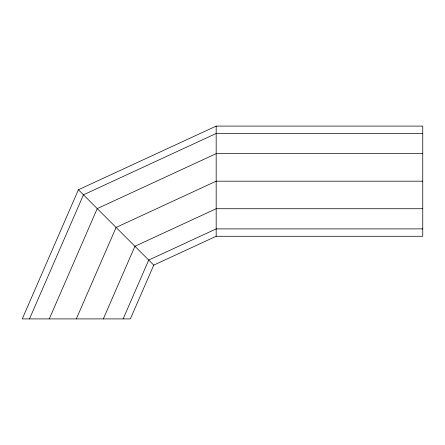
<?xml version="1.0" encoding="UTF-8"?>
<svg xmlns="http://www.w3.org/2000/svg" width="445" height="445" viewBox="0 0 445 445"><rect width="100%" height="100%" fill="white"/><g stroke="black" fill="none" stroke-linecap="round" stroke-linejoin="round"><path stroke-width="0.67" d="M78.403 189.759L22.25 318.904L130.368 318.904L153.759 265.114L216.175 236.273L422.75 236.273L422.75 126.096L216.175 126.096L78.403 189.759L153.759 265.114M29.492 318.904L83.454 194.81L216.175 133.478L422.75 133.478M49.278 318.904L97.244 208.599L216.175 153.642L422.75 153.642M76.312 318.904L116.084 227.44L216.175 181.187L422.75 181.187M103.34 318.904L134.918 246.274L216.175 208.727L422.75 208.727M123.126 318.904L148.708 260.064L216.175 228.891L422.75 228.891M216.175 126.096L216.175 236.273"/></g></svg>
